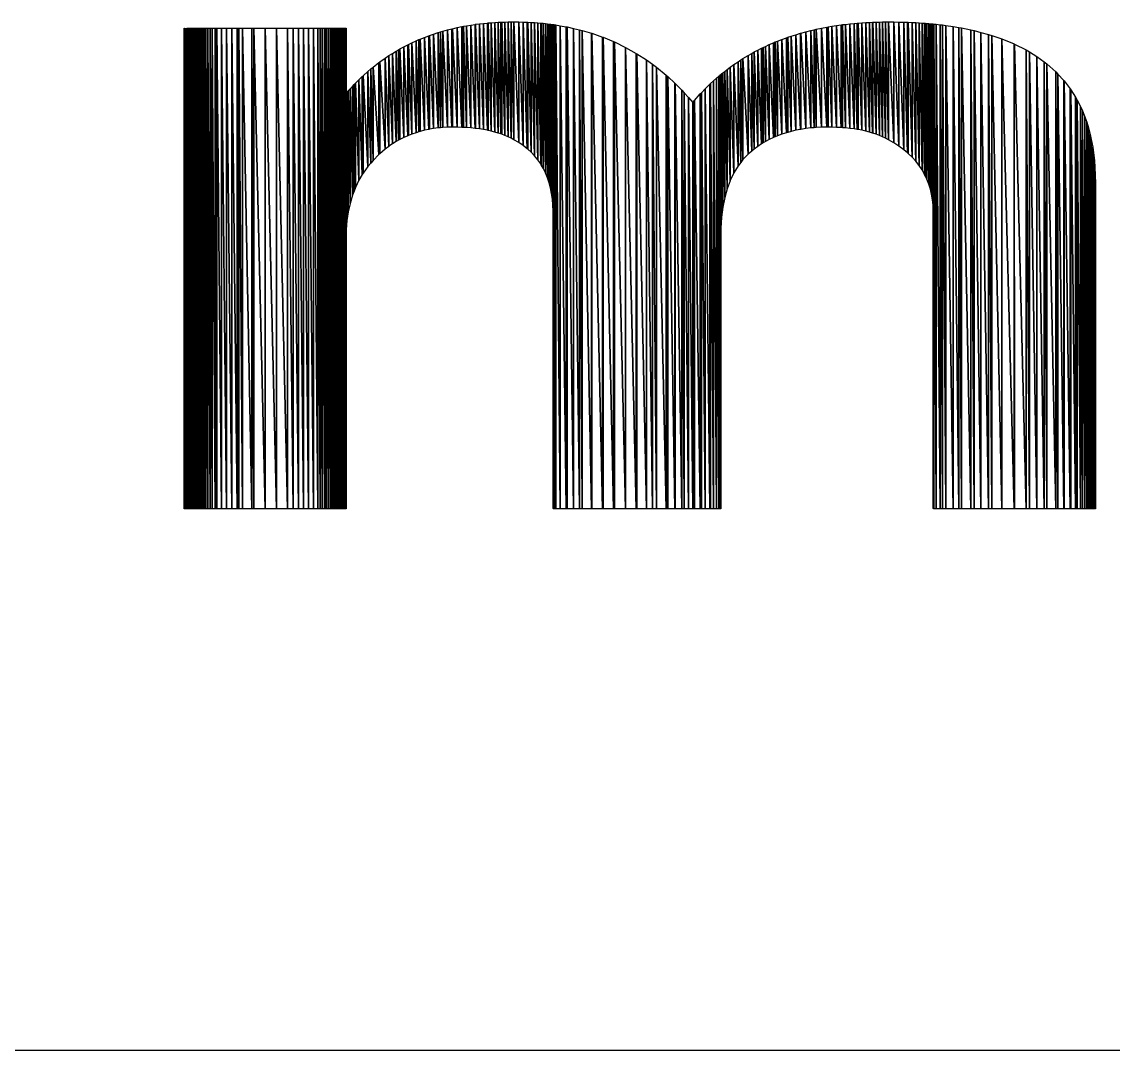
# Model space of a CAD drawing. Header units: millimetres. Extents: x -11062 to -8962, y -7241 to -5756.
# Drawn here: x -9155.32 to -9129.09, y -7099.44 to -7074.72 of the extents above; entities that cross this region are included whole.
import ezdxf

# ---------------------------------------------------------------- set-up
doc = ezdxf.new("R2010")
doc.units = ezdxf.units.MM
doc.header["$LTSCALE"] = 5

msp = doc.modelspace()

# ---------------------------------------------------------------- linework, layer by layer
at = {"color": 7, "linetype": 'Continuous'}
msp.add_line((-10991.315, -7099.445), (-9032.729, -7099.445), dxfattribs=at)
for points in [[(-9144.042, -7077.352), (-9144.116, -7074.751), (-9144.042, -7074.746)], [(-9143.954, -7077.374), (-9144.042, -7074.746), (-9143.954, -7074.74)], [(-9144.042, -7077.352), (-9144.042, -7074.746), (-9143.954, -7077.374)], [(-9143.87, -7077.399), (-9143.954, -7074.74), (-9143.87, -7074.735)], [(-9143.954, -7077.374), (-9143.954, -7074.74), (-9143.87, -7077.399)], [(-9143.809, -7077.419), (-9143.87, -7074.735), (-9143.809, -7074.731)], [(-9143.87, -7077.399), (-9143.87, -7074.735), (-9143.809, -7077.419)], [(-9143.809, -7077.419), (-9143.809, -7074.731), (-9143.788, -7077.426)], [(-9143.788, -7077.426), (-9143.809, -7074.731), (-9143.788, -7074.731)], [(-9143.71, -7077.455), (-9143.788, -7074.731), (-9143.71, -7074.729)], [(-9143.788, -7077.426), (-9143.788, -7074.731), (-9143.71, -7077.455)], [(-9143.634, -7077.486), (-9143.71, -7074.729), (-9143.634, -7074.727)], [(-9143.71, -7077.455), (-9143.71, -7074.729), (-9143.634, -7077.486)], [(-9143.562, -7077.52), (-9143.634, -7074.727), (-9143.562, -7074.726)], [(-9143.634, -7077.486), (-9143.634, -7074.727), (-9143.562, -7077.52)], [(-9143.493, -7077.557), (-9143.562, -7074.726), (-9143.493, -7074.724)], [(-9143.562, -7077.52), (-9143.562, -7074.726), (-9143.493, -7077.557)], [(-9143.493, -7077.557), (-9143.493, -7074.724), (-9143.38, -7077.625)], [(-9143.38, -7077.625), (-9143.493, -7074.724), (-9143.38, -7074.727)], [(-9143.38, -7077.625), (-9143.38, -7074.727), (-9143.273, -7077.697)], [(-9143.273, -7077.697), (-9143.38, -7074.727), (-9143.273, -7074.729)], [(-9143.273, -7077.697), (-9143.273, -7074.729), (-9143.174, -7077.776)], [(-9143.174, -7077.776), (-9143.273, -7074.729), (-9143.174, -7074.732)], [(-9143.174, -7077.776), (-9143.174, -7074.732), (-9143.161, -7077.787)], [(-9143.161, -7077.787), (-9143.174, -7074.732), (-9143.161, -7074.732)], [(-9143.161, -7077.787), (-9143.161, -7074.732), (-9143.082, -7077.859)], [(-9143.082, -7077.859), (-9143.161, -7074.732), (-9143.082, -7074.737)], [(-9143.082, -7077.859), (-9143.082, -7074.737), (-9142.998, -7077.948)], [(-9142.998, -7077.948), (-9143.082, -7074.737), (-9142.998, -7074.743)], [(-9142.998, -7077.948), (-9142.998, -7074.743), (-9142.921, -7078.042)], [(-9142.921, -7078.042), (-9142.998, -7074.743), (-9142.921, -7074.749)], [(-9135.036, -7077.352), (-9135.127, -7074.748), (-9135.036, -7074.742)], [(-9134.948, -7077.374), (-9135.036, -7074.742), (-9134.948, -7074.737)], [(-9135.036, -7077.352), (-9135.036, -7074.742), (-9134.948, -7077.374)], [(-9134.87, -7077.397), (-9134.948, -7074.737), (-9134.87, -7074.732)], [(-9134.948, -7077.374), (-9134.948, -7074.737), (-9134.87, -7077.397)], [(-9134.87, -7077.397), (-9134.87, -7074.732), (-9134.864, -7077.399)], [(-9134.864, -7077.399), (-9134.87, -7074.732)], [(-9134.782, -7077.426), (-9134.864, -7074.732), (-9134.782, -7074.73)], [(-9134.864, -7077.399), (-9134.864, -7074.732), (-9134.782, -7077.426)], [(-9134.704, -7077.455), (-9134.782, -7074.73), (-9134.704, -7074.729)], [(-9134.782, -7077.426), (-9134.782, -7074.73), (-9134.704, -7077.455)], [(-9134.629, -7077.486), (-9134.704, -7074.729), (-9134.629, -7074.727)], [(-9134.704, -7077.455), (-9134.704, -7074.729), (-9134.629, -7077.486)], [(-9134.558, -7077.52), (-9134.629, -7074.727), (-9134.558, -7074.726)], [(-9134.629, -7077.486), (-9134.629, -7074.727), (-9134.558, -7077.52)], [(-9134.489, -7077.557), (-9134.558, -7074.726), (-9134.489, -7074.724)], [(-9134.558, -7077.52), (-9134.558, -7074.726), (-9134.489, -7077.557)], [(-9134.489, -7077.557), (-9134.489, -7074.724), (-9134.359, -7077.633)], [(-9134.359, -7077.633), (-9134.489, -7074.724), (-9134.359, -7074.727)], [(-9134.359, -7077.633), (-9134.359, -7074.727), (-9134.238, -7077.714)], [(-9134.238, -7077.714), (-9134.359, -7074.727), (-9134.238, -7074.729)], [(-9134.238, -7077.714), (-9134.238, -7074.729), (-9134.124, -7077.799)], [(-9134.124, -7077.799), (-9134.238, -7074.729), (-9134.124, -7074.731)], [(-9134.124, -7077.799), (-9134.124, -7074.731), (-9134.034, -7077.875)], [(-9134.034, -7077.875), (-9134.124, -7074.731), (-9134.034, -7074.733)], [(-9134.034, -7077.875), (-9134.034, -7074.733), (-9134.019, -7077.887)], [(-9134.019, -7077.887), (-9134.034, -7074.733), (-9134.019, -7074.733)], [(-9134.019, -7077.887), (-9134.019, -7074.733), (-9133.923, -7077.98)], [(-9133.923, -7077.98), (-9134.019, -7074.733), (-9133.923, -7074.739)], [(-9133.923, -7077.98), (-9133.923, -7074.739), (-9133.835, -7078.077)], [(-9133.835, -7078.077), (-9133.923, -7074.739), (-9133.835, -7074.744)], [(-9133.835, -7078.077), (-9133.835, -7074.744), (-9133.755, -7078.178)], [(-9133.755, -7078.178), (-9133.835, -7074.744), (-9133.755, -7074.749)], [(-9151.425, -7086.42), (-9151.425, -7074.874), (-9151.425, -7086.42)], [(-9151.425, -7086.42), (-9151.425, -7074.874)], [(-9151.425, -7086.42), (-9151.425, -7074.874), (-9151.425, -7086.421)], [(-9151.425, -7086.421), (-9151.425, -7074.874)], [(-9151.425, -7086.421), (-9151.425, -7074.874), (-9151.425, -7086.422)], [(-9151.425, -7086.422), (-9151.425, -7074.874)], [(-9151.425, -7086.422), (-9151.425, -7074.874), (-9151.425, -7086.424)], [(-9151.425, -7086.424), (-9151.425, -7074.874)], [(-9151.425, -7086.424), (-9151.425, -7074.874), (-9151.425, -7086.427)], [(-9151.425, -7086.427), (-9151.425, -7074.874)], [(-9151.425, -7086.427), (-9151.425, -7074.874), (-9151.425, -7086.43)], [(-9151.425, -7086.43), (-9151.425, -7074.874)], [(-9151.425, -7086.43), (-9151.425, -7074.874), (-9151.424, -7086.43)], [(-9151.424, -7086.43), (-9151.425, -7074.874)], [(-9151.424, -7086.43), (-9151.424, -7074.873), (-9151.414, -7086.43)], [(-9151.414, -7086.43), (-9151.424, -7074.873), (-9151.414, -7074.873)], [(-9151.414, -7086.43), (-9151.414, -7074.873), (-9151.412, -7086.43)], [(-9151.412, -7086.43), (-9151.414, -7074.873)], [(-9151.412, -7086.43), (-9151.412, -7074.873), (-9151.411, -7086.43)], [(-9151.411, -7086.43), (-9151.412, -7074.873)], [(-9151.411, -7086.43), (-9151.411, -7074.873), (-9151.409, -7086.43)], [(-9151.409, -7086.43), (-9151.411, -7074.873)], [(-9151.409, -7086.43), (-9151.409, -7074.873), (-9151.407, -7086.43)], [(-9151.407, -7086.43), (-9151.409, -7074.873)], [(-9151.407, -7086.43), (-9151.407, -7074.873), (-9151.404, -7086.43)], [(-9151.404, -7086.43), (-9151.407, -7074.873)], [(-9151.404, -7086.43), (-9151.404, -7074.873), (-9151.401, -7086.43)], [(-9151.401, -7086.43), (-9151.404, -7074.873)], [(-9151.401, -7086.43), (-9151.401, -7074.873), (-9151.398, -7086.43)], [(-9151.398, -7086.43), (-9151.401, -7074.873)], [(-9151.398, -7086.43), (-9151.398, -7074.873), (-9151.395, -7086.43)], [(-9151.395, -7086.43), (-9151.398, -7074.873)], [(-9151.395, -7086.43), (-9151.395, -7074.873), (-9151.391, -7086.43)], [(-9151.391, -7086.43), (-9151.395, -7074.873)], [(-9151.391, -7086.43), (-9151.391, -7074.873), (-9151.388, -7086.43)], [(-9151.388, -7086.43), (-9151.391, -7074.873)], [(-9151.388, -7086.43), (-9151.388, -7074.873), (-9151.384, -7086.43)], [(-9151.384, -7086.43), (-9151.388, -7074.873)], [(-9151.384, -7086.43), (-9151.384, -7074.873), (-9151.381, -7086.43)], [(-9151.381, -7086.43), (-9151.384, -7074.873)], [(-9151.381, -7086.43), (-9151.381, -7074.873), (-9151.38, -7086.43)], [(-9151.38, -7086.43), (-9151.381, -7074.873)], [(-9151.38, -7086.43), (-9151.38, -7074.873), (-9151.376, -7086.43)], [(-9151.376, -7086.43), (-9151.38, -7074.873)], [(-9151.376, -7086.43), (-9151.376, -7074.873), (-9151.371, -7086.43)], [(-9151.371, -7086.43), (-9151.376, -7074.873)], [(-9151.371, -7086.43), (-9151.371, -7074.873), (-9151.367, -7086.43)], [(-9151.367, -7086.43), (-9151.371, -7074.873)], [(-9151.367, -7086.43), (-9151.367, -7074.873), (-9151.362, -7086.43)], [(-9151.362, -7086.43), (-9151.367, -7074.873)], [(-9151.362, -7086.43), (-9151.362, -7074.873), (-9151.357, -7086.43)], [(-9151.357, -7086.43), (-9151.362, -7074.873)], [(-9151.357, -7086.43), (-9151.357, -7074.873), (-9151.347, -7086.43)], [(-9151.347, -7086.43), (-9151.357, -7074.873), (-9151.347, -7074.873)], [(-9151.347, -7086.43), (-9151.347, -7074.873), (-9151.336, -7086.43)], [(-9151.336, -7086.43), (-9151.347, -7074.873), (-9151.336, -7074.873)], [(-9151.336, -7086.43), (-9151.336, -7074.873), (-9151.336, -7086.43)], [(-9151.336, -7086.43), (-9151.336, -7074.873)], [(-9151.336, -7086.43), (-9151.336, -7074.873), (-9151.325, -7086.43)], [(-9151.325, -7086.43), (-9151.336, -7074.873), (-9151.325, -7074.873)], [(-9151.325, -7086.43), (-9151.325, -7074.873), (-9151.313, -7086.43)], [(-9151.313, -7086.43), (-9151.325, -7074.873), (-9151.313, -7074.873)], [(-9151.313, -7086.43), (-9151.313, -7074.873), (-9151.3, -7086.43)], [(-9151.3, -7086.43), (-9151.313, -7074.873), (-9151.3, -7074.873)], [(-9151.3, -7086.43), (-9151.3, -7074.873), (-9151.286, -7086.43)], [(-9151.286, -7086.43), (-9151.3, -7074.873), (-9151.286, -7074.873)], [(-9151.286, -7086.43), (-9151.286, -7074.873), (-9151.277, -7086.43)], [(-9151.277, -7086.43), (-9151.286, -7074.873), (-9151.277, -7074.873)], [(-9151.277, -7086.43), (-9151.277, -7074.873), (-9151.272, -7086.43)], [(-9151.272, -7086.43), (-9151.277, -7074.873)], [(-9151.272, -7086.43), (-9151.272, -7074.873), (-9151.257, -7086.43)], [(-9151.257, -7086.43), (-9151.272, -7074.873), (-9151.257, -7074.873)], [(-9151.257, -7086.43), (-9151.257, -7074.873), (-9151.226, -7086.43)], [(-9151.226, -7086.43), (-9151.257, -7074.873), (-9151.226, -7074.873)], [(-9151.226, -7086.43), (-9151.226, -7074.873), (-9151.204, -7086.43)], [(-9151.204, -7086.43), (-9151.226, -7074.873), (-9151.204, -7074.873)], [(-9151.204, -7086.43), (-9151.204, -7074.873), (-9151.193, -7086.43)], [(-9151.193, -7086.43), (-9151.204, -7074.873), (-9151.193, -7074.873)], [(-9151.193, -7086.43), (-9151.193, -7074.873), (-9151.157, -7086.43)], [(-9151.157, -7086.43), (-9151.193, -7074.873), (-9151.157, -7074.873)], [(-9151.157, -7086.43), (-9151.157, -7074.873), (-9151.119, -7086.43)], [(-9151.119, -7086.43), (-9151.157, -7074.873), (-9151.119, -7074.873)], [(-9151.119, -7086.43), (-9151.119, -7074.873), (-9151.119, -7086.43)], [(-9151.119, -7086.43), (-9151.119, -7074.873)], [(-9151.119, -7086.43), (-9151.119, -7074.873), (-9151.079, -7086.43)], [(-9151.079, -7086.43), (-9151.119, -7074.873), (-9151.079, -7074.873)], [(-9151.079, -7086.43), (-9151.079, -7074.873), (-9151.037, -7086.43)], [(-9151.037, -7086.43), (-9151.079, -7074.873), (-9151.037, -7074.873)], [(-9151.037, -7086.43), (-9151.037, -7074.873), (-9151.023, -7086.43)], [(-9151.023, -7086.43), (-9151.037, -7074.873), (-9151.023, -7074.873)], [(-9151.023, -7086.43), (-9151.023, -7074.873), (-9150.993, -7086.43)], [(-9150.993, -7086.43), (-9151.023, -7074.873), (-9150.993, -7074.873)], [(-9150.993, -7086.43), (-9150.993, -7074.873), (-9150.947, -7086.43)], [(-9150.947, -7086.43), (-9150.993, -7074.873), (-9150.947, -7074.873)], [(-9150.947, -7086.43), (-9150.947, -7074.873), (-9150.915, -7086.43)], [(-9150.915, -7086.43), (-9150.947, -7074.873), (-9150.915, -7074.873)], [(-9150.915, -7086.43), (-9150.915, -7074.873), (-9150.899, -7086.43)], [(-9150.899, -7086.43), (-9150.915, -7074.873), (-9150.899, -7074.873)], [(-9150.899, -7086.43), (-9150.899, -7074.873), (-9150.85, -7086.43)], [(-9150.85, -7086.43), (-9150.899, -7074.873), (-9150.85, -7074.873)], [(-9150.85, -7086.43), (-9150.85, -7074.873), (-9150.799, -7086.43)], [(-9150.799, -7086.43), (-9150.85, -7074.873), (-9150.799, -7074.873)], [(-9150.799, -7086.43), (-9150.799, -7074.873), (-9150.799, -7086.43)], [(-9150.799, -7086.43), (-9150.799, -7074.873)], [(-9150.799, -7086.43), (-9150.799, -7074.873), (-9150.746, -7086.43)], [(-9150.746, -7086.43), (-9150.799, -7074.873), (-9150.746, -7074.873)], [(-9150.746, -7086.43), (-9150.746, -7074.873), (-9150.673, -7086.43)], [(-9150.673, -7086.43), (-9150.746, -7074.873), (-9150.673, -7074.873)], [(-9150.673, -7086.43), (-9150.673, -7074.873), (-9150.636, -7086.43)], [(-9150.636, -7086.43), (-9150.673, -7074.873), (-9150.636, -7074.873)], [(-9150.636, -7086.43), (-9150.636, -7074.873), (-9150.521, -7086.43)], [(-9150.521, -7086.43), (-9150.636, -7074.873), (-9150.521, -7074.873)], [(-9150.521, -7086.43), (-9150.521, -7074.873), (-9150.401, -7086.43)], [(-9150.401, -7086.43), (-9150.521, -7074.873), (-9150.401, -7074.873)], [(-9150.401, -7086.43), (-9150.401, -7074.873), (-9150.401, -7086.43)], [(-9150.401, -7086.43), (-9150.401, -7074.873)], [(-9150.401, -7086.43), (-9150.401, -7074.873), (-9150.276, -7086.43)], [(-9150.276, -7086.43), (-9150.401, -7074.873), (-9150.276, -7074.873)], [(-9150.276, -7086.43), (-9150.276, -7074.873), (-9150.149, -7086.43)], [(-9150.149, -7086.43), (-9150.276, -7074.873), (-9150.149, -7074.873)], [(-9150.149, -7086.43), (-9150.149, -7074.873), (-9150.105, -7086.43)], [(-9150.105, -7086.43), (-9150.149, -7074.873), (-9150.105, -7074.873)], [(-9150.105, -7086.43), (-9150.105, -7074.873), (-9150.018, -7086.43)], [(-9150.018, -7086.43), (-9150.105, -7074.873), (-9150.018, -7074.873)], [(-9150.018, -7086.43), (-9150.018, -7074.873), (-9149.794, -7086.43)], [(-9149.794, -7086.43), (-9150.018, -7074.873), (-9149.794, -7074.873)], [(-9149.794, -7086.43), (-9149.794, -7074.873), (-9149.749, -7086.43)], [(-9149.749, -7086.43), (-9149.794, -7074.873), (-9149.749, -7074.873)], [(-9149.749, -7086.43), (-9149.749, -7074.873), (-9149.476, -7086.43)], [(-9149.476, -7086.43), (-9149.749, -7074.873), (-9149.476, -7074.873)], [(-9149.476, -7086.43), (-9149.476, -7074.873), (-9149.203, -7086.43)], [(-9149.203, -7086.43), (-9149.476, -7074.873), (-9149.203, -7074.873)], [(-9149.203, -7086.43), (-9149.203, -7074.873), (-9149.203, -7086.43)], [(-9149.203, -7086.43), (-9149.203, -7074.873)], [(-9149.203, -7086.43), (-9149.203, -7074.873), (-9148.934, -7086.43)], [(-9148.934, -7086.43), (-9149.203, -7074.873), (-9148.934, -7074.873)], [(-9148.934, -7086.43), (-9148.934, -7074.873), (-9148.934, -7086.43)], [(-9148.934, -7086.43), (-9148.934, -7074.873)], [(-9148.934, -7086.43), (-9148.934, -7074.873), (-9148.803, -7086.43)], [(-9148.803, -7086.43), (-9148.934, -7074.873), (-9148.803, -7074.873)], [(-9148.803, -7086.43), (-9148.803, -7074.873), (-9148.675, -7086.43)], [(-9148.675, -7086.43), (-9148.803, -7074.873), (-9148.675, -7074.873)], [(-9148.675, -7086.43), (-9148.675, -7074.873), (-9148.675, -7086.43)], [(-9148.675, -7086.43), (-9148.675, -7074.873)], [(-9148.675, -7086.43), (-9148.675, -7074.873), (-9148.551, -7086.43)], [(-9148.551, -7086.43), (-9148.675, -7074.873), (-9148.551, -7074.873)], [(-9148.551, -7086.43), (-9148.551, -7074.873), (-9148.551, -7086.43)], [(-9148.551, -7086.43), (-9148.551, -7074.873)], [(-9148.551, -7086.43), (-9148.551, -7074.873), (-9148.431, -7086.43)], [(-9148.431, -7086.43), (-9148.551, -7074.873), (-9148.431, -7074.873)], [(-9148.431, -7086.43), (-9148.431, -7074.873), (-9148.431, -7086.43)], [(-9148.431, -7086.43), (-9148.431, -7074.873)], [(-9148.431, -7086.43), (-9148.431, -7074.873), (-9148.316, -7086.43)], [(-9148.316, -7086.43), (-9148.431, -7074.873), (-9148.316, -7074.873)], [(-9148.316, -7086.43), (-9148.316, -7074.873), (-9148.316, -7086.43)], [(-9148.316, -7086.43), (-9148.316, -7074.873)], [(-9148.316, -7086.43), (-9148.316, -7074.873), (-9148.206, -7086.43)], [(-9148.206, -7086.43), (-9148.316, -7074.873), (-9148.206, -7074.873)], [(-9148.206, -7086.43), (-9148.206, -7074.873), (-9148.206, -7086.43)], [(-9148.206, -7086.43), (-9148.206, -7074.873)], [(-9148.206, -7086.43), (-9148.206, -7074.873), (-9148.153, -7086.43)], [(-9148.153, -7086.43), (-9148.206, -7074.873), (-9148.153, -7074.873)], [(-9148.153, -7086.43), (-9148.153, -7074.873), (-9148.102, -7086.43)], [(-9148.102, -7086.43), (-9148.153, -7074.873), (-9148.102, -7074.873)], [(-9148.102, -7086.43), (-9148.102, -7074.873), (-9148.102, -7086.43)], [(-9148.102, -7086.43), (-9148.102, -7074.873)], [(-9148.102, -7086.43), (-9148.102, -7074.873), (-9148.052, -7086.43)], [(-9148.052, -7086.43), (-9148.102, -7074.873), (-9148.052, -7074.873)], [(-9148.052, -7086.43), (-9148.052, -7074.873), (-9148.005, -7086.43)], [(-9148.005, -7086.43), (-9148.052, -7074.873), (-9148.005, -7074.873)], [(-9148.005, -7086.43), (-9148.005, -7074.873), (-9148.005, -7086.43)], [(-9148.005, -7086.43), (-9148.005, -7074.873)], [(-9148.005, -7086.43), (-9148.005, -7074.873), (-9147.959, -7086.43)], [(-9147.959, -7086.43), (-9148.005, -7074.873), (-9147.959, -7074.873)], [(-9147.959, -7086.43), (-9147.959, -7074.873), (-9147.915, -7086.43)], [(-9147.915, -7086.43), (-9147.959, -7074.873), (-9147.915, -7074.873)], [(-9147.915, -7086.43), (-9147.915, -7074.873), (-9147.915, -7086.43)], [(-9147.915, -7086.43), (-9147.915, -7074.873)], [(-9147.915, -7086.43), (-9147.915, -7074.873), (-9147.873, -7086.43)], [(-9147.873, -7086.43), (-9147.915, -7074.873), (-9147.873, -7074.873)], [(-9147.873, -7086.43), (-9147.873, -7074.873), (-9147.833, -7086.43)], [(-9147.833, -7086.43), (-9147.873, -7074.873), (-9147.833, -7074.873)], [(-9147.833, -7086.43), (-9147.833, -7074.873), (-9147.833, -7086.43)], [(-9147.833, -7086.43), (-9147.833, -7074.873)], [(-9147.833, -7086.43), (-9147.833, -7074.873), (-9147.795, -7086.43)], [(-9147.795, -7086.43), (-9147.833, -7074.873), (-9147.795, -7074.873)], [(-9147.795, -7086.43), (-9147.795, -7074.873), (-9147.759, -7086.43)], [(-9147.759, -7086.43), (-9147.795, -7074.873), (-9147.759, -7074.873)], [(-9147.759, -7086.43), (-9147.759, -7074.873), (-9147.759, -7086.43)], [(-9147.759, -7086.43), (-9147.759, -7074.873)], [(-9147.759, -7086.43), (-9147.759, -7074.873), (-9147.725, -7086.43)], [(-9147.725, -7086.43), (-9147.759, -7074.873), (-9147.725, -7074.873)], [(-9147.725, -7086.43), (-9147.725, -7074.873), (-9147.694, -7086.43)], [(-9147.694, -7086.43), (-9147.725, -7074.873), (-9147.694, -7074.873)], [(-9147.694, -7086.43), (-9147.694, -7074.873), (-9147.694, -7086.43)], [(-9147.694, -7086.43), (-9147.694, -7074.873)], [(-9147.694, -7086.43), (-9147.694, -7074.873), (-9147.68, -7086.43)], [(-9147.68, -7086.43), (-9147.694, -7074.873), (-9147.68, -7074.873)], [(-9147.68, -7086.43), (-9147.68, -7074.873), (-9147.665, -7086.43)], [(-9147.665, -7086.43), (-9147.68, -7074.873), (-9147.665, -7074.873)], [(-9147.665, -7086.43), (-9147.665, -7074.873), (-9147.652, -7086.43)], [(-9147.652, -7086.43), (-9147.665, -7074.873), (-9147.652, -7074.873)], [(-9147.652, -7086.43), (-9147.652, -7074.873), (-9147.639, -7086.43)], [(-9147.639, -7086.43), (-9147.652, -7074.873), (-9147.639, -7074.873)], [(-9147.639, -7086.43), (-9147.639, -7074.873), (-9147.639, -7086.43)], [(-9147.639, -7086.43), (-9147.639, -7074.873)], [(-9147.639, -7086.43), (-9147.639, -7074.873), (-9147.627, -7086.43)], [(-9147.627, -7086.43), (-9147.639, -7074.873), (-9147.627, -7074.873)], [(-9147.627, -7086.43), (-9147.627, -7074.873), (-9147.615, -7086.43)], [(-9147.615, -7086.43), (-9147.627, -7074.873), (-9147.615, -7074.873)], [(-9147.615, -7086.43), (-9147.615, -7074.873), (-9147.605, -7086.43)], [(-9147.605, -7086.43), (-9147.615, -7074.873), (-9147.605, -7074.873)], [(-9147.605, -7086.43), (-9147.605, -7074.873), (-9147.594, -7086.43)], [(-9147.594, -7086.43), (-9147.605, -7074.873), (-9147.594, -7074.873)], [(-9147.594, -7086.43), (-9147.594, -7074.873), (-9147.56, -7086.43)], [(-9147.56, -7086.43), (-9147.594, -7074.873), (-9147.56, -7074.873)], [(-9147.56, -7086.43), (-9147.56, -7074.873), (-9147.538, -7086.43)], [(-9147.538, -7086.43), (-9147.56, -7074.873), (-9147.538, -7074.873)], [(-9147.538, -7086.43), (-9147.538, -7074.873), (-9147.527, -7086.43)], [(-9147.527, -7086.43), (-9147.538, -7074.873), (-9147.527, -7074.873)], [(-9147.527, -7086.43), (-9147.527, -7074.873), (-9147.527, -7086.43)], [(-9147.527, -7086.43), (-9147.527, -7074.873)], [(-9147.527, -7086.43), (-9147.527, -7074.874)], [(-9147.527, -7086.43), (-9147.527, -7074.874)], [(-9147.527, -7086.43), (-9147.527, -7074.874)], [(-9147.527, -7086.43), (-9147.527, -7074.874)], [(-9147.527, -7086.43), (-9147.527, -7074.874)], [(-9147.527, -7086.43), (-9147.527, -7074.874)], [(-9147.527, -7086.43), (-9147.527, -7074.874)], [(-9147.527, -7086.43), (-9147.527, -7074.874)], [(-9147.527, -7086.43), (-9147.527, -7074.874)], [(-9147.527, -7086.43), (-9147.527, -7074.874)], [(-9147.527, -7086.43), (-9147.527, -7074.874)], [(-9147.527, -7086.43), (-9147.527, -7074.874)], [(-9147.527, -7086.43), (-9147.527, -7074.874)], [(-9147.527, -7086.43), (-9147.527, -7074.874)], [(-9147.527, -7086.43), (-9147.527, -7074.874)], [(-9145.317, -7077.276), (-9145.428, -7075.021), (-9145.317, -7074.984)], [(-9145.259, -7077.271), (-9145.317, -7074.984), (-9145.259, -7074.965)], [(-9145.317, -7077.276), (-9145.317, -7074.984), (-9145.259, -7077.271)], [(-9145.205, -7077.266), (-9145.259, -7074.965), (-9145.205, -7074.95)], [(-9145.259, -7077.271), (-9145.259, -7074.965), (-9145.205, -7077.266)], [(-9145.09, -7077.259), (-9145.205, -7074.95), (-9145.09, -7074.919)], [(-9145.205, -7077.266), (-9145.205, -7074.95), (-9145.09, -7077.259)], [(-9144.986, -7077.258), (-9145.09, -7074.919), (-9144.986, -7074.892)], [(-9145.09, -7077.259), (-9145.09, -7074.919), (-9144.986, -7077.258)], [(-9144.973, -7077.257), (-9144.986, -7074.892), (-9144.973, -7074.889)], [(-9144.986, -7077.258), (-9144.986, -7074.892), (-9144.973, -7077.257)], [(-9144.857, -7077.259), (-9144.973, -7074.889), (-9144.857, -7074.864)], [(-9144.973, -7077.257), (-9144.973, -7074.889), (-9144.857, -7077.259)], [(-9144.744, -7077.262), (-9144.857, -7074.864), (-9144.744, -7074.84)], [(-9144.857, -7077.259), (-9144.857, -7074.864), (-9144.744, -7077.262)], [(-9144.704, -7077.264), (-9144.744, -7074.84), (-9144.704, -7074.831)], [(-9144.744, -7077.262), (-9144.744, -7074.84), (-9144.704, -7077.264)], [(-9144.635, -7077.268), (-9144.704, -7074.831), (-9144.635, -7074.82)], [(-9144.704, -7077.264), (-9144.704, -7074.831), (-9144.635, -7077.268)], [(-9144.528, -7077.276), (-9144.635, -7074.82), (-9144.528, -7074.803)], [(-9144.635, -7077.268), (-9144.635, -7074.82), (-9144.528, -7077.276)], [(-9144.425, -7077.287), (-9144.528, -7074.803), (-9144.425, -7074.786)], [(-9144.528, -7077.276), (-9144.528, -7074.803), (-9144.425, -7077.287)], [(-9144.414, -7077.288), (-9144.425, -7074.786), (-9144.414, -7074.784)], [(-9144.425, -7077.287), (-9144.425, -7074.786), (-9144.414, -7077.288)], [(-9144.324, -7077.299), (-9144.414, -7074.784), (-9144.324, -7074.774)], [(-9144.414, -7077.288), (-9144.414, -7074.784), (-9144.324, -7077.299)], [(-9144.227, -7077.315), (-9144.324, -7074.774), (-9144.227, -7074.763)], [(-9144.324, -7077.299), (-9144.324, -7074.774), (-9144.227, -7077.315)], [(-9144.133, -7077.332), (-9144.227, -7074.763), (-9144.133, -7074.753)], [(-9144.227, -7077.315), (-9144.227, -7074.763), (-9144.133, -7077.332)], [(-9144.116, -7077.336), (-9144.133, -7074.753), (-9144.116, -7074.751)], [(-9144.133, -7077.332), (-9144.133, -7074.753), (-9144.116, -7077.336)], [(-9144.116, -7077.336), (-9144.116, -7074.751), (-9144.042, -7077.352)], [(-9142.921, -7078.042), (-9142.921, -7074.749), (-9142.851, -7078.141)], [(-9142.851, -7078.141), (-9142.921, -7074.749), (-9142.851, -7074.754)], [(-9142.851, -7078.141), (-9142.851, -7074.754), (-9142.838, -7078.164)], [(-9142.838, -7078.164), (-9142.851, -7074.754), (-9142.838, -7074.755)], [(-9142.838, -7078.164), (-9142.838, -7074.755), (-9142.789, -7078.246)], [(-9142.789, -7078.246), (-9142.838, -7074.755), (-9142.789, -7074.76)], [(-9142.789, -7078.246), (-9142.789, -7074.76), (-9142.734, -7078.356)], [(-9142.734, -7078.356), (-9142.789, -7074.76), (-9142.734, -7074.767)], [(-9142.734, -7078.356), (-9142.734, -7074.767), (-9142.686, -7078.471)], [(-9142.686, -7078.471), (-9142.734, -7074.767), (-9142.686, -7074.773)], [(-9142.686, -7078.471), (-9142.686, -7074.773), (-9142.646, -7078.591)], [(-9142.646, -7078.591), (-9142.686, -7074.773), (-9142.646, -7074.778)], [(-9142.646, -7078.591), (-9142.646, -7074.778), (-9142.613, -7078.717)], [(-9142.613, -7078.717), (-9142.646, -7074.778), (-9142.613, -7074.782)], [(-9142.613, -7078.717), (-9142.613, -7074.782), (-9142.587, -7078.848)], [(-9142.587, -7078.848), (-9142.613, -7074.782), (-9142.587, -7074.785)], [(-9142.587, -7078.848), (-9142.587, -7074.785), (-9142.569, -7078.984)], [(-9142.569, -7078.984), (-9142.587, -7074.785), (-9142.569, -7074.787)], [(-9142.569, -7078.984), (-9142.569, -7074.787), (-9142.558, -7079.125)], [(-9142.558, -7079.125), (-9142.569, -7074.787), (-9142.558, -7074.788)], [(-9142.558, -7079.125), (-9142.558, -7074.788), (-9142.554, -7079.272)], [(-9142.554, -7079.272), (-9142.558, -7074.788)], [(-9142.554, -7086.425), (-9142.554, -7074.789), (-9142.543, -7086.43)], [(-9142.543, -7086.43), (-9142.554, -7074.789), (-9142.543, -7074.79)], [(-9142.543, -7086.43), (-9142.543, -7074.79), (-9142.523, -7086.43)], [(-9142.523, -7086.43), (-9142.543, -7074.79), (-9142.523, -7074.792)], [(-9142.523, -7086.43), (-9142.523, -7074.792), (-9142.484, -7086.43)], [(-9142.484, -7086.43), (-9142.523, -7074.792), (-9142.484, -7074.799)], [(-9142.484, -7086.43), (-9142.484, -7074.799), (-9142.381, -7086.43)], [(-9142.381, -7086.43), (-9142.484, -7074.799), (-9142.381, -7074.817)], [(-9142.381, -7086.43), (-9142.381, -7074.817), (-9142.238, -7086.43)], [(-9142.238, -7086.43), (-9142.381, -7074.817), (-9142.238, -7074.842)], [(-9142.238, -7086.43), (-9142.238, -7074.842), (-9142.216, -7086.43)], [(-9142.216, -7086.43), (-9142.238, -7074.842), (-9142.216, -7074.845)], [(-9142.216, -7086.43), (-9142.216, -7074.845), (-9142.059, -7086.43)], [(-9142.059, -7086.43), (-9142.216, -7074.845), (-9142.059, -7074.881)], [(-9142.059, -7086.43), (-9142.059, -7074.881), (-9141.918, -7086.43)], [(-9141.918, -7086.43), (-9142.059, -7074.881), (-9141.918, -7074.914)], [(-9141.918, -7086.43), (-9141.918, -7074.914), (-9141.851, -7086.43)], [(-9141.851, -7086.43), (-9141.918, -7074.914), (-9141.851, -7074.933)], [(-9141.851, -7086.43), (-9141.851, -7074.933), (-9141.628, -7086.43)], [(-9141.628, -7086.43), (-9141.851, -7074.933), (-9141.628, -7074.997)], [(-9141.628, -7086.43), (-9141.628, -7074.997), (-9141.619, -7086.43)], [(-9141.619, -7086.43), (-9141.628, -7074.997), (-9141.619, -7075)], [(-9141.619, -7086.43), (-9141.619, -7075), (-9141.366, -7086.43)], [(-9141.366, -7086.43), (-9141.619, -7075), (-9141.366, -7075.089)], [(-9136.601, -7077.309), (-9136.717, -7075.034), (-9136.601, -7074.997)], [(-9136.601, -7077.309), (-9136.601, -7074.997), (-9136.6, -7077.309)], [(-9136.6, -7077.309), (-9136.601, -7074.997)], [(-9136.48, -7077.29), (-9136.6, -7074.997), (-9136.48, -7074.966)], [(-9136.6, -7077.309), (-9136.6, -7074.997), (-9136.48, -7077.29)], [(-9136.356, -7077.276), (-9136.48, -7074.966), (-9136.356, -7074.934)], [(-9136.48, -7077.29), (-9136.48, -7074.966), (-9136.356, -7077.276)], [(-9136.278, -7077.27), (-9136.356, -7074.934), (-9136.278, -7074.914)], [(-9136.356, -7077.276), (-9136.356, -7074.934), (-9136.278, -7077.27)], [(-9136.23, -7077.266), (-9136.278, -7074.914), (-9136.23, -7074.904)], [(-9136.278, -7077.27), (-9136.278, -7074.914), (-9136.23, -7077.266)], [(-9136.1, -7077.259), (-9136.23, -7074.904), (-9136.1, -7074.878)], [(-9136.23, -7077.266), (-9136.23, -7074.904), (-9136.1, -7077.259)], [(-9135.968, -7077.257), (-9136.1, -7074.878), (-9135.968, -7074.851)], [(-9136.1, -7077.259), (-9136.1, -7074.878), (-9135.968, -7077.257)], [(-9135.943, -7077.258), (-9135.968, -7074.851), (-9135.943, -7074.845)], [(-9135.968, -7077.257), (-9135.968, -7074.851), (-9135.943, -7077.258)], [(-9135.852, -7077.259), (-9135.943, -7074.845), (-9135.852, -7074.832)], [(-9135.943, -7077.258), (-9135.943, -7074.845), (-9135.852, -7077.259)], [(-9135.739, -7077.262), (-9135.852, -7074.832), (-9135.739, -7074.814)], [(-9135.852, -7077.259), (-9135.852, -7074.832), (-9135.739, -7077.262)], [(-9135.629, -7077.268), (-9135.739, -7074.814), (-9135.629, -7074.797)], [(-9135.739, -7077.262), (-9135.739, -7074.814), (-9135.629, -7077.268)], [(-9135.597, -7077.27), (-9135.629, -7074.797), (-9135.597, -7074.792)], [(-9135.629, -7077.268), (-9135.629, -7074.797), (-9135.597, -7077.27)], [(-9135.522, -7077.276), (-9135.597, -7074.792), (-9135.522, -7074.785)], [(-9135.597, -7077.27), (-9135.597, -7074.792), (-9135.522, -7077.276)], [(-9135.419, -7077.287), (-9135.522, -7074.785), (-9135.419, -7074.774)], [(-9135.522, -7077.276), (-9135.522, -7074.785), (-9135.419, -7077.287)], [(-9135.318, -7077.299), (-9135.419, -7074.774), (-9135.318, -7074.763)], [(-9135.419, -7077.287), (-9135.419, -7074.774), (-9135.318, -7077.299)], [(-9135.239, -7077.312), (-9135.318, -7074.763), (-9135.239, -7074.755)], [(-9135.318, -7077.299), (-9135.318, -7074.763), (-9135.239, -7077.312)], [(-9135.221, -7077.315), (-9135.239, -7074.755), (-9135.221, -7074.753)], [(-9135.239, -7077.312), (-9135.239, -7074.755), (-9135.221, -7077.315)], [(-9135.127, -7077.332), (-9135.221, -7074.753), (-9135.127, -7074.748)], [(-9135.221, -7077.315), (-9135.221, -7074.753), (-9135.127, -7077.332)], [(-9135.127, -7077.332), (-9135.127, -7074.748), (-9135.036, -7077.352)], [(-9133.755, -7078.178), (-9133.755, -7074.749), (-9133.683, -7078.283)], [(-9133.683, -7078.283), (-9133.755, -7074.749), (-9133.683, -7074.753)], [(-9133.683, -7078.283), (-9133.683, -7074.753), (-9133.62, -7078.393)], [(-9133.62, -7078.393), (-9133.683, -7074.753), (-9133.62, -7074.757)], [(-9133.62, -7078.393), (-9133.62, -7074.757), (-9133.6, -7078.433)], [(-9133.6, -7078.433), (-9133.62, -7074.757), (-9133.6, -7074.758)], [(-9133.6, -7078.433), (-9133.6, -7074.758), (-9133.565, -7078.506)], [(-9133.565, -7078.506), (-9133.6, -7074.758), (-9133.565, -7074.761)], [(-9133.565, -7078.506), (-9133.565, -7074.761), (-9133.519, -7078.623)], [(-9133.519, -7078.623), (-9133.565, -7074.761), (-9133.519, -7074.766)], [(-9133.519, -7078.623), (-9133.519, -7074.766), (-9133.481, -7078.745)], [(-9133.481, -7078.745), (-9133.519, -7074.766), (-9133.481, -7074.77)], [(-9133.481, -7078.745), (-9133.481, -7074.77), (-9133.451, -7078.871)], [(-9133.451, -7078.871), (-9133.481, -7074.77), (-9133.451, -7074.773)], [(-9133.451, -7078.871), (-9133.451, -7074.773), (-9133.43, -7079)], [(-9133.43, -7079), (-9133.451, -7074.773), (-9133.43, -7074.775)], [(-9133.43, -7079), (-9133.43, -7074.775), (-9133.418, -7079.134)], [(-9133.418, -7079.134), (-9133.43, -7074.775), (-9133.418, -7074.776)], [(-9133.418, -7079.134), (-9133.418, -7074.776), (-9133.413, -7079.272)], [(-9133.413, -7079.272), (-9133.418, -7074.776)], [(-9133.413, -7086.425), (-9133.413, -7074.777), (-9133.402, -7086.43)], [(-9133.402, -7086.43), (-9133.413, -7074.777), (-9133.402, -7074.778)], [(-9133.402, -7086.43), (-9133.402, -7074.778), (-9133.346, -7086.43)], [(-9133.346, -7086.43), (-9133.402, -7074.778), (-9133.346, -7074.784)], [(-9133.346, -7086.43), (-9133.346, -7074.784), (-9133.246, -7086.43)], [(-9133.246, -7086.43), (-9133.346, -7074.784), (-9133.246, -7074.794)], [(-9133.246, -7086.43), (-9133.246, -7074.794), (-9133.189, -7086.43)], [(-9133.189, -7086.43), (-9133.246, -7074.794), (-9133.189, -7074.799)], [(-9133.189, -7086.43), (-9133.189, -7074.799), (-9133.108, -7086.43)], [(-9133.108, -7086.43), (-9133.189, -7074.799), (-9133.108, -7074.812)], [(-9133.108, -7086.43), (-9133.108, -7074.812), (-9132.936, -7086.43)], [(-9132.936, -7086.43), (-9133.108, -7074.812), (-9132.936, -7074.837)], [(-9132.936, -7086.43), (-9132.936, -7074.837), (-9132.799, -7086.43)], [(-9132.799, -7086.43), (-9132.936, -7074.837), (-9132.799, -7074.858)], [(-9132.799, -7086.43), (-9132.799, -7074.858), (-9132.735, -7086.43)], [(-9132.735, -7086.43), (-9132.799, -7074.858), (-9132.735, -7074.871)], [(-9132.735, -7086.43), (-9132.735, -7074.871), (-9132.51, -7086.43)], [(-9132.51, -7086.43), (-9132.735, -7074.871), (-9132.51, -7074.917)], [(-9132.51, -7086.43), (-9132.51, -7074.917), (-9132.431, -7086.43)], [(-9132.431, -7086.43), (-9132.51, -7074.917), (-9132.431, -7074.933)], [(-9132.431, -7086.43), (-9132.431, -7074.933), (-9132.265, -7086.43)], [(-9132.265, -7086.43), (-9132.431, -7074.933), (-9132.265, -7074.977)], [(-9132.265, -7086.43), (-9132.265, -7074.977), (-9132.085, -7086.43)], [(-9132.085, -7086.43), (-9132.265, -7074.977), (-9132.085, -7075.025)], [(-9146.028, -7077.456), (-9146.045, -7075.276), (-9146.028, -7075.266)], [(-9145.948, -7077.424), (-9146.028, -7075.266), (-9145.948, -7075.23)], [(-9146.028, -7077.456), (-9146.028, -7075.266), (-9145.948, -7077.424)], [(-9145.848, -7077.389), (-9145.948, -7075.23), (-9145.848, -7075.184)], [(-9145.948, -7077.424), (-9145.948, -7075.23), (-9145.848, -7077.389)], [(-9145.78, -7077.369), (-9145.848, -7075.184), (-9145.78, -7075.153)], [(-9145.848, -7077.389), (-9145.848, -7075.184), (-9145.78, -7077.369)], [(-9145.746, -7077.358), (-9145.78, -7075.153), (-9145.746, -7075.139)], [(-9145.78, -7077.369), (-9145.78, -7075.153), (-9145.746, -7077.358)], [(-9145.642, -7077.331), (-9145.746, -7075.139), (-9145.642, -7075.098)], [(-9145.746, -7077.358), (-9145.746, -7075.139), (-9145.642, -7077.331)], [(-9145.536, -7077.309), (-9145.642, -7075.098), (-9145.536, -7075.057)], [(-9145.642, -7077.331), (-9145.642, -7075.098), (-9145.536, -7077.309)], [(-9145.524, -7077.307), (-9145.536, -7075.057), (-9145.524, -7075.052)], [(-9145.536, -7077.309), (-9145.536, -7075.057), (-9145.524, -7077.307)], [(-9145.428, -7077.29), (-9145.524, -7075.052), (-9145.428, -7075.021)], [(-9145.524, -7077.307), (-9145.524, -7075.052), (-9145.428, -7077.29)], [(-9145.428, -7077.29), (-9145.428, -7075.021), (-9145.317, -7077.276)], [(-9141.366, -7086.43), (-9141.366, -7075.089), (-9141.347, -7086.43)], [(-9141.347, -7086.43), (-9141.366, -7075.089), (-9141.347, -7075.095)], [(-9141.347, -7086.43), (-9141.347, -7075.095), (-9141.098, -7086.43)], [(-9141.098, -7086.43), (-9141.347, -7075.095), (-9141.098, -7075.199)], [(-9141.098, -7086.43), (-9141.098, -7075.199), (-9141.074, -7086.43)], [(-9141.074, -7086.43), (-9141.098, -7075.199), (-9141.074, -7075.209)], [(-9141.074, -7086.43), (-9141.074, -7075.209), (-9140.809, -7086.43)], [(-9140.809, -7086.43), (-9141.074, -7075.209), (-9140.809, -7075.338)], [(-9137.255, -7077.506), (-9137.354, -7075.272), (-9137.255, -7075.228)], [(-9137.212, -7077.488), (-9137.255, -7075.228), (-9137.212, -7075.209)], [(-9137.255, -7077.506), (-9137.255, -7075.228), (-9137.212, -7077.488)], [(-9137.154, -7077.463), (-9137.212, -7075.209), (-9137.154, -7075.187)], [(-9137.212, -7077.488), (-9137.212, -7075.209), (-9137.154, -7077.463)], [(-9137.05, -7077.424), (-9137.154, -7075.187), (-9137.05, -7075.147)], [(-9137.154, -7077.463), (-9137.154, -7075.187), (-9137.05, -7077.424)], [(-9136.942, -7077.389), (-9137.05, -7075.147), (-9136.942, -7075.107)], [(-9137.05, -7077.424), (-9137.05, -7075.147), (-9136.942, -7077.389)], [(-9136.912, -7077.381), (-9136.942, -7075.107), (-9136.912, -7075.095)], [(-9136.942, -7077.389), (-9136.942, -7075.107), (-9136.912, -7077.381)], [(-9136.831, -7077.358), (-9136.912, -7075.095), (-9136.831, -7075.07)], [(-9136.912, -7077.381), (-9136.912, -7075.095), (-9136.831, -7077.358)], [(-9136.717, -7077.331), (-9136.831, -7075.07), (-9136.717, -7075.034)], [(-9136.831, -7077.358), (-9136.831, -7075.07), (-9136.717, -7077.331)], [(-9136.717, -7077.331), (-9136.717, -7075.034), (-9136.601, -7077.309)], [(-9132.085, -7086.43), (-9132.085, -7075.025), (-9132.007, -7086.43)], [(-9132.007, -7086.43), (-9132.085, -7075.025), (-9132.007, -7075.051)], [(-9132.007, -7086.43), (-9132.007, -7075.051), (-9131.761, -7086.43)], [(-9131.761, -7086.43), (-9132.007, -7075.051), (-9131.761, -7075.133)], [(-9131.761, -7086.43), (-9131.761, -7075.133), (-9131.465, -7086.43)], [(-9131.465, -7086.43), (-9131.761, -7075.133), (-9131.465, -7075.256)], [(-9131.465, -7086.43), (-9131.465, -7075.256), (-9131.459, -7086.43)], [(-9131.459, -7086.43), (-9131.465, -7075.256)], [(-9131.459, -7086.43), (-9131.459, -7075.259), (-9131.178, -7086.43)], [(-9131.178, -7086.43), (-9131.459, -7075.259), (-9131.178, -7075.401)], [(-9146.415, -7077.66), (-9146.498, -7075.534), (-9146.415, -7075.483)], [(-9146.325, -7077.604), (-9146.415, -7075.483), (-9146.325, -7075.429)], [(-9146.415, -7077.66), (-9146.415, -7075.483), (-9146.325, -7077.604)], [(-9146.267, -7077.572), (-9146.325, -7075.429), (-9146.267, -7075.394)], [(-9146.325, -7077.604), (-9146.325, -7075.429), (-9146.267, -7077.572)], [(-9146.234, -7077.553), (-9146.267, -7075.394), (-9146.234, -7075.376)], [(-9146.267, -7077.572), (-9146.267, -7075.394), (-9146.234, -7077.553)], [(-9146.141, -7077.506), (-9146.234, -7075.376), (-9146.141, -7075.326)], [(-9146.234, -7077.553), (-9146.234, -7075.376), (-9146.141, -7077.506)], [(-9146.045, -7077.463), (-9146.141, -7075.326), (-9146.045, -7075.276)], [(-9146.141, -7077.506), (-9146.141, -7075.326), (-9146.045, -7077.463)], [(-9146.045, -7077.463), (-9146.045, -7075.276), (-9146.028, -7077.456)], [(-9140.809, -7086.43), (-9140.809, -7075.338), (-9140.553, -7086.43)], [(-9140.553, -7086.43), (-9140.809, -7075.338), (-9140.553, -7075.482)], [(-9140.553, -7086.43), (-9140.553, -7075.482), (-9140.537, -7086.43)], [(-9140.537, -7086.43), (-9140.553, -7075.482), (-9140.537, -7075.492)], [(-9140.537, -7086.43), (-9140.537, -7075.492), (-9140.306, -7086.43)], [(-9140.306, -7086.43), (-9140.537, -7075.492), (-9140.306, -7075.641)], [(-9137.859, -7077.902), (-9137.989, -7075.609), (-9137.859, -7075.531)], [(-9137.777, -7077.834), (-9137.859, -7075.531), (-9137.777, -7075.482)], [(-9137.859, -7077.902), (-9137.859, -7075.531), (-9137.777, -7077.834)], [(-9137.715, -7077.783), (-9137.777, -7075.482), (-9137.715, -7075.449)], [(-9137.777, -7077.834), (-9137.777, -7075.482), (-9137.715, -7077.783)], [(-9137.629, -7077.719), (-9137.715, -7075.449), (-9137.629, -7075.405)], [(-9137.715, -7077.783), (-9137.715, -7075.449), (-9137.629, -7077.719)], [(-9137.541, -7077.66), (-9137.629, -7075.405), (-9137.541, -7075.359)], [(-9137.629, -7077.719), (-9137.629, -7075.405), (-9137.541, -7077.66)], [(-9137.5, -7077.636), (-9137.541, -7075.359), (-9137.5, -7075.338)], [(-9137.541, -7077.66), (-9137.541, -7075.359), (-9137.5, -7077.636)], [(-9137.449, -7077.604), (-9137.5, -7075.338), (-9137.449, -7075.315)], [(-9137.5, -7077.636), (-9137.5, -7075.338), (-9137.449, -7077.604)], [(-9137.354, -7077.553), (-9137.449, -7075.315), (-9137.354, -7075.272)], [(-9137.449, -7077.604), (-9137.449, -7075.315), (-9137.354, -7077.553)], [(-9137.354, -7077.553), (-9137.354, -7075.272), (-9137.255, -7077.506)], [(-9131.178, -7086.43), (-9131.178, -7075.401), (-9131.101, -7086.43)], [(-9131.101, -7086.43), (-9131.178, -7075.401), (-9131.101, -7075.448)], [(-9131.101, -7086.43), (-9131.101, -7075.448), (-9130.92, -7086.43)], [(-9130.92, -7086.43), (-9131.101, -7075.448), (-9130.92, -7075.559)], [(-9146.741, -7077.915), (-9146.882, -7075.815), (-9146.741, -7075.705)], [(-9146.721, -7077.897), (-9146.741, -7075.705), (-9146.721, -7075.688)], [(-9146.741, -7077.915), (-9146.741, -7075.705), (-9146.721, -7077.897)], [(-9146.587, -7077.783), (-9146.721, -7075.688), (-9146.587, -7075.596)], [(-9146.721, -7077.897), (-9146.721, -7075.688), (-9146.587, -7077.783)], [(-9146.502, -7077.719), (-9146.587, -7075.596), (-9146.502, -7075.537)], [(-9146.587, -7077.783), (-9146.587, -7075.596), (-9146.502, -7077.719)], [(-9146.502, -7077.719), (-9146.502, -7075.537), (-9146.498, -7077.717)], [(-9146.498, -7077.717), (-9146.502, -7075.537)], [(-9146.498, -7077.717), (-9146.498, -7075.534), (-9146.415, -7077.66)], [(-9140.306, -7086.43), (-9140.306, -7075.641), (-9140.161, -7086.43)], [(-9140.161, -7086.43), (-9140.306, -7075.641), (-9140.161, -7075.746)], [(-9140.161, -7086.43), (-9140.161, -7075.746), (-9140.067, -7086.43)], [(-9140.067, -7086.43), (-9140.161, -7075.746), (-9140.067, -7075.815)], [(-9138.207, -7078.355), (-9138.294, -7075.813), (-9138.207, -7075.753)], [(-9138.105, -7078.188), (-9138.207, -7075.753), (-9138.105, -7075.684)], [(-9138.207, -7078.355), (-9138.207, -7075.753), (-9138.105, -7078.188)], [(-9138.042, -7078.106), (-9138.105, -7075.684), (-9138.042, -7075.641)], [(-9138.105, -7078.188), (-9138.105, -7075.684), (-9138.042, -7078.106)], [(-9137.989, -7078.037), (-9138.042, -7075.641), (-9137.989, -7075.609)], [(-9138.042, -7078.106), (-9138.042, -7075.641), (-9137.989, -7078.037)], [(-9137.989, -7078.037), (-9137.989, -7075.609), (-9137.859, -7077.902)], [(-9130.92, -7086.43), (-9130.92, -7075.559), (-9130.749, -7086.43)], [(-9130.749, -7086.43), (-9130.92, -7075.559), (-9130.749, -7075.686)], [(-9130.749, -7086.43), (-9130.749, -7075.686), (-9130.683, -7086.43)], [(-9130.683, -7086.43), (-9130.749, -7075.686), (-9130.683, -7075.735)], [(-9130.683, -7086.43), (-9130.683, -7075.735), (-9130.468, -7086.43)], [(-9130.468, -7086.43), (-9130.683, -7075.735), (-9130.468, -7075.927)], [(-9147.141, -7078.396), (-9147.221, -7076.116), (-9147.141, -7076.037)], [(-9147.122, -7078.364), (-9147.141, -7076.037), (-9147.122, -7076.02)], [(-9147.141, -7078.396), (-9147.141, -7076.037), (-9147.122, -7078.364)], [(-9147.009, -7078.205), (-9147.122, -7076.02), (-9147.009, -7075.921)], [(-9147.122, -7078.364), (-9147.122, -7076.02), (-9147.009, -7078.205)], [(-9146.935, -7078.118), (-9147.009, -7075.921), (-9146.935, -7075.856)], [(-9147.009, -7078.205), (-9147.009, -7075.921), (-9146.935, -7078.118)], [(-9146.882, -7078.056), (-9146.935, -7075.856), (-9146.882, -7075.815)], [(-9146.935, -7078.118), (-9146.935, -7075.856), (-9146.882, -7078.056)], [(-9146.882, -7078.056), (-9146.882, -7075.815), (-9146.741, -7077.915)], [(-9140.067, -7086.43), (-9140.067, -7075.815), (-9139.836, -7086.43)], [(-9139.836, -7086.43), (-9140.067, -7075.815), (-9139.836, -7076.004)], [(-9139.836, -7086.43), (-9139.836, -7076.004), (-9139.797, -7086.43)], [(-9139.797, -7086.43), (-9139.836, -7076.004), (-9139.797, -7076.04)], [(-9139.797, -7086.43), (-9139.797, -7076.04), (-9139.623, -7086.43)], [(-9139.623, -7086.43), (-9139.797, -7076.04), (-9139.623, -7076.2)], [(-9138.566, -7086.43), (-9138.62, -7076.077), (-9138.566, -7076.028)], [(-9138.538, -7086.43), (-9138.566, -7076.028), (-9138.538, -7076.004)], [(-9138.566, -7086.43), (-9138.566, -7076.028), (-9138.538, -7086.43)], [(-9138.538, -7086.43), (-9138.538, -7076.004), (-9138.532, -7086.43)], [(-9138.532, -7086.43), (-9138.538, -7076.004)], [(-9138.52, -7086.43), (-9138.532, -7075.999), (-9138.52, -7075.99)], [(-9138.532, -7086.43), (-9138.532, -7075.999), (-9138.52, -7086.43)], [(-9138.52, -7079.867), (-9138.52, -7075.99), (-9138.52, -7079.855)], [(-9138.52, -7079.855), (-9138.52, -7075.99)], [(-9138.52, -7079.855), (-9138.52, -7075.99), (-9138.52, -7079.82)], [(-9138.52, -7079.82), (-9138.52, -7075.99)], [(-9138.52, -7079.82), (-9138.52, -7075.99), (-9138.517, -7079.684)], [(-9138.517, -7079.684), (-9138.52, -7075.99)], [(-9138.501, -7079.423), (-9138.517, -7075.988), (-9138.501, -7075.975)], [(-9138.517, -7079.684), (-9138.517, -7075.988), (-9138.501, -7079.423)], [(-9138.47, -7079.178), (-9138.501, -7075.975), (-9138.47, -7075.951)], [(-9138.501, -7079.423), (-9138.501, -7075.975), (-9138.47, -7079.178)], [(-9138.426, -7078.949), (-9138.47, -7075.951), (-9138.426, -7075.916)], [(-9138.47, -7079.178), (-9138.47, -7075.951), (-9138.426, -7078.949)], [(-9138.367, -7078.735), (-9138.426, -7075.916), (-9138.367, -7075.87)], [(-9138.426, -7078.949), (-9138.426, -7075.916), (-9138.367, -7078.735)], [(-9138.296, -7078.543), (-9138.367, -7075.87), (-9138.296, -7075.815)], [(-9138.367, -7078.735), (-9138.367, -7075.87), (-9138.296, -7078.543)], [(-9138.296, -7078.543), (-9138.296, -7075.815), (-9138.294, -7078.537)], [(-9138.294, -7078.537), (-9138.296, -7075.815)], [(-9138.294, -7078.537), (-9138.294, -7075.813), (-9138.207, -7078.355)], [(-9130.468, -7086.43), (-9130.468, -7075.927), (-9130.42, -7086.43)], [(-9130.42, -7086.43), (-9130.468, -7075.927), (-9130.42, -7075.979)], [(-9130.42, -7086.43), (-9130.42, -7075.979), (-9130.275, -7086.43)], [(-9130.275, -7086.43), (-9130.42, -7075.979), (-9130.275, -7076.136)], [(-9147.377, -7078.894), (-9147.435, -7076.338), (-9147.377, -7076.275)], [(-9147.338, -7078.791), (-9147.377, -7076.275), (-9147.338, -7076.231)], [(-9147.377, -7078.894), (-9147.377, -7076.275), (-9147.338, -7078.791)], [(-9147.306, -7078.708), (-9147.338, -7076.231), (-9147.306, -7076.2)], [(-9147.338, -7078.791), (-9147.338, -7076.231), (-9147.306, -7078.708)], [(-9147.221, -7078.532), (-9147.306, -7076.2), (-9147.221, -7076.116)], [(-9147.306, -7078.708), (-9147.306, -7076.2), (-9147.221, -7078.532)], [(-9147.221, -7078.532), (-9147.221, -7076.116), (-9147.141, -7078.396)], [(-9139.623, -7086.43), (-9139.623, -7076.2), (-9139.614, -7086.43)], [(-9139.614, -7086.43), (-9139.623, -7076.2), (-9139.614, -7076.208)], [(-9139.614, -7086.43), (-9139.614, -7076.208), (-9139.456, -7086.43)], [(-9139.456, -7086.43), (-9139.614, -7076.208), (-9139.456, -7076.37)], [(-9138.785, -7086.43), (-9138.893, -7076.333), (-9138.785, -7076.225)], [(-9138.768, -7086.43), (-9138.785, -7076.225), (-9138.768, -7076.208)], [(-9138.785, -7086.43), (-9138.785, -7076.225), (-9138.768, -7086.43)], [(-9138.694, -7086.43), (-9138.768, -7076.208), (-9138.694, -7076.142)], [(-9138.768, -7086.43), (-9138.768, -7076.208), (-9138.694, -7086.43)], [(-9138.62, -7086.43), (-9138.694, -7076.142), (-9138.62, -7076.077)], [(-9138.694, -7086.43), (-9138.694, -7076.142), (-9138.62, -7086.43)], [(-9138.62, -7086.43), (-9138.62, -7076.077), (-9138.566, -7086.43)], [(-9130.275, -7086.43), (-9130.275, -7076.136), (-9130.268, -7086.43)], [(-9130.268, -7086.43), (-9130.275, -7076.136), (-9130.268, -7076.146)], [(-9130.268, -7086.43), (-9130.268, -7076.146), (-9130.125, -7086.43)], [(-9130.125, -7086.43), (-9130.268, -7076.146), (-9130.125, -7076.333)], [(-9147.527, -7079.869), (-9147.527, -7076.439), (-9147.527, -7079.864)], [(-9147.527, -7079.864), (-9147.527, -7076.439)], [(-9147.527, -7079.864), (-9147.527, -7076.439), (-9147.527, -7079.836)], [(-9147.527, -7079.836), (-9147.527, -7076.439)], [(-9147.527, -7079.836), (-9147.527, -7076.439), (-9147.524, -7079.722)], [(-9147.524, -7079.722), (-9147.527, -7076.439)], [(-9147.508, -7079.502), (-9147.524, -7076.436), (-9147.508, -7076.419)], [(-9147.524, -7079.722), (-9147.524, -7076.436), (-9147.508, -7079.502)], [(-9147.478, -7079.29), (-9147.508, -7076.419), (-9147.478, -7076.386)], [(-9147.508, -7079.502), (-9147.508, -7076.419), (-9147.478, -7079.29)], [(-9147.435, -7079.088), (-9147.478, -7076.386), (-9147.435, -7076.338)], [(-9147.478, -7079.29), (-9147.478, -7076.386), (-9147.435, -7079.088)], [(-9147.435, -7079.088), (-9147.435, -7076.338), (-9147.377, -7078.894)], [(-9139.456, -7086.43), (-9139.456, -7076.37), (-9139.4, -7086.43)], [(-9139.4, -7086.43), (-9139.456, -7076.37), (-9139.4, -7076.428)], [(-9139.4, -7086.43), (-9139.4, -7076.428), (-9139.298, -7086.43)], [(-9139.298, -7086.43), (-9139.4, -7076.428), (-9139.298, -7076.544)], [(-9139.298, -7086.43), (-9139.298, -7076.544), (-9139.194, -7086.43)], [(-9139.194, -7086.43), (-9139.298, -7076.544), (-9139.194, -7076.662)], [(-9139.015, -7086.43), (-9139.151, -7076.613), (-9139.015, -7076.459)], [(-9138.987, -7086.43), (-9139.015, -7076.459), (-9138.987, -7076.428)], [(-9139.015, -7086.43), (-9139.015, -7076.459), (-9138.987, -7086.43)], [(-9138.893, -7086.43), (-9138.987, -7076.428), (-9138.893, -7076.333)], [(-9138.987, -7086.43), (-9138.987, -7076.428), (-9138.893, -7086.43)], [(-9138.893, -7086.43), (-9138.893, -7076.333), (-9138.785, -7086.43)], [(-9130.125, -7086.43), (-9130.125, -7076.333), (-9130.104, -7086.43)], [(-9130.104, -7086.43), (-9130.125, -7076.333), (-9130.104, -7076.361)], [(-9130.104, -7086.43), (-9130.104, -7076.361), (-9129.994, -7086.43)], [(-9129.994, -7086.43), (-9130.104, -7076.361), (-9129.994, -7076.539)], [(-9129.994, -7086.43), (-9129.994, -7076.539), (-9129.955, -7086.43)], [(-9129.955, -7086.43), (-9129.994, -7076.539), (-9129.955, -7076.604)], [(-9139.151, -7086.43), (-9139.194, -7076.662), (-9139.151, -7076.613)], [(-9139.194, -7086.43), (-9139.194, -7076.662), (-9139.151, -7086.43)], [(-9139.151, -7086.43), (-9139.151, -7076.613), (-9139.015, -7086.43)], [(-9129.955, -7086.43), (-9129.955, -7076.604), (-9129.876, -7086.43)], [(-9129.876, -7086.43), (-9129.955, -7076.604), (-9129.876, -7076.763)], [(-9129.876, -7086.43), (-9129.876, -7076.763), (-9129.827, -7086.43)], [(-9129.827, -7086.43), (-9129.876, -7076.763), (-9129.827, -7076.863)], [(-9129.827, -7086.43), (-9129.827, -7076.863), (-9129.772, -7086.43)], [(-9129.772, -7086.43), (-9129.827, -7076.863), (-9129.772, -7077.006)], [(-9129.772, -7086.43), (-9129.772, -7077.006), (-9129.722, -7086.43)], [(-9129.722, -7086.43), (-9129.772, -7077.006), (-9129.722, -7077.138)], [(-9129.722, -7086.43), (-9129.722, -7077.138), (-9129.684, -7086.43)], [(-9129.684, -7086.43), (-9129.722, -7077.138), (-9129.684, -7077.27)], [(-9129.684, -7086.43), (-9129.684, -7077.27), (-9129.638, -7086.43)], [(-9129.638, -7086.43), (-9129.684, -7077.27), (-9129.638, -7077.431)], [(-9129.638, -7086.43), (-9129.638, -7077.431), (-9129.613, -7086.43)], [(-9129.613, -7086.43), (-9129.638, -7077.431), (-9129.613, -7077.556)], [(-9129.613, -7086.43), (-9129.613, -7077.556), (-9129.576, -7086.43)], [(-9129.576, -7086.43), (-9129.613, -7077.556), (-9129.576, -7077.74)], [(-9129.576, -7086.43), (-9129.576, -7077.74), (-9129.56, -7086.43)], [(-9129.56, -7086.43), (-9129.576, -7077.74), (-9129.56, -7077.868)], [(-9129.56, -7086.43), (-9129.56, -7077.868), (-9129.536, -7086.43)], [(-9129.536, -7086.43), (-9129.56, -7077.868), (-9129.536, -7078.065)], [(-9129.536, -7086.43), (-9129.536, -7078.065), (-9129.528, -7086.43)], [(-9129.528, -7086.43), (-9129.536, -7078.065), (-9129.528, -7078.221)], [(-9129.528, -7086.43), (-9129.528, -7078.221), (-9129.518, -7086.43)], [(-9129.518, -7086.43), (-9129.528, -7078.221), (-9129.518, -7078.408)], [(-9129.518, -7086.43), (-9129.518, -7078.408), (-9129.517, -7086.43)], [(-9129.517, -7086.43), (-9129.518, -7078.408), (-9129.517, -7078.496)], [(-9129.517, -7086.43), (-9129.517, -7078.496), (-9129.516, -7086.43)], [(-9129.516, -7086.43), (-9129.517, -7078.496), (-9129.516, -7078.518)], [(-9129.516, -7086.43), (-9129.516, -7078.518), (-9129.516, -7086.43)], [(-9129.516, -7086.43), (-9129.516, -7078.518), (-9129.516, -7078.526)]]:
    msp.add_lwpolyline(points, close=True, dxfattribs=at)

doc.saveas('drawing.dxf')
